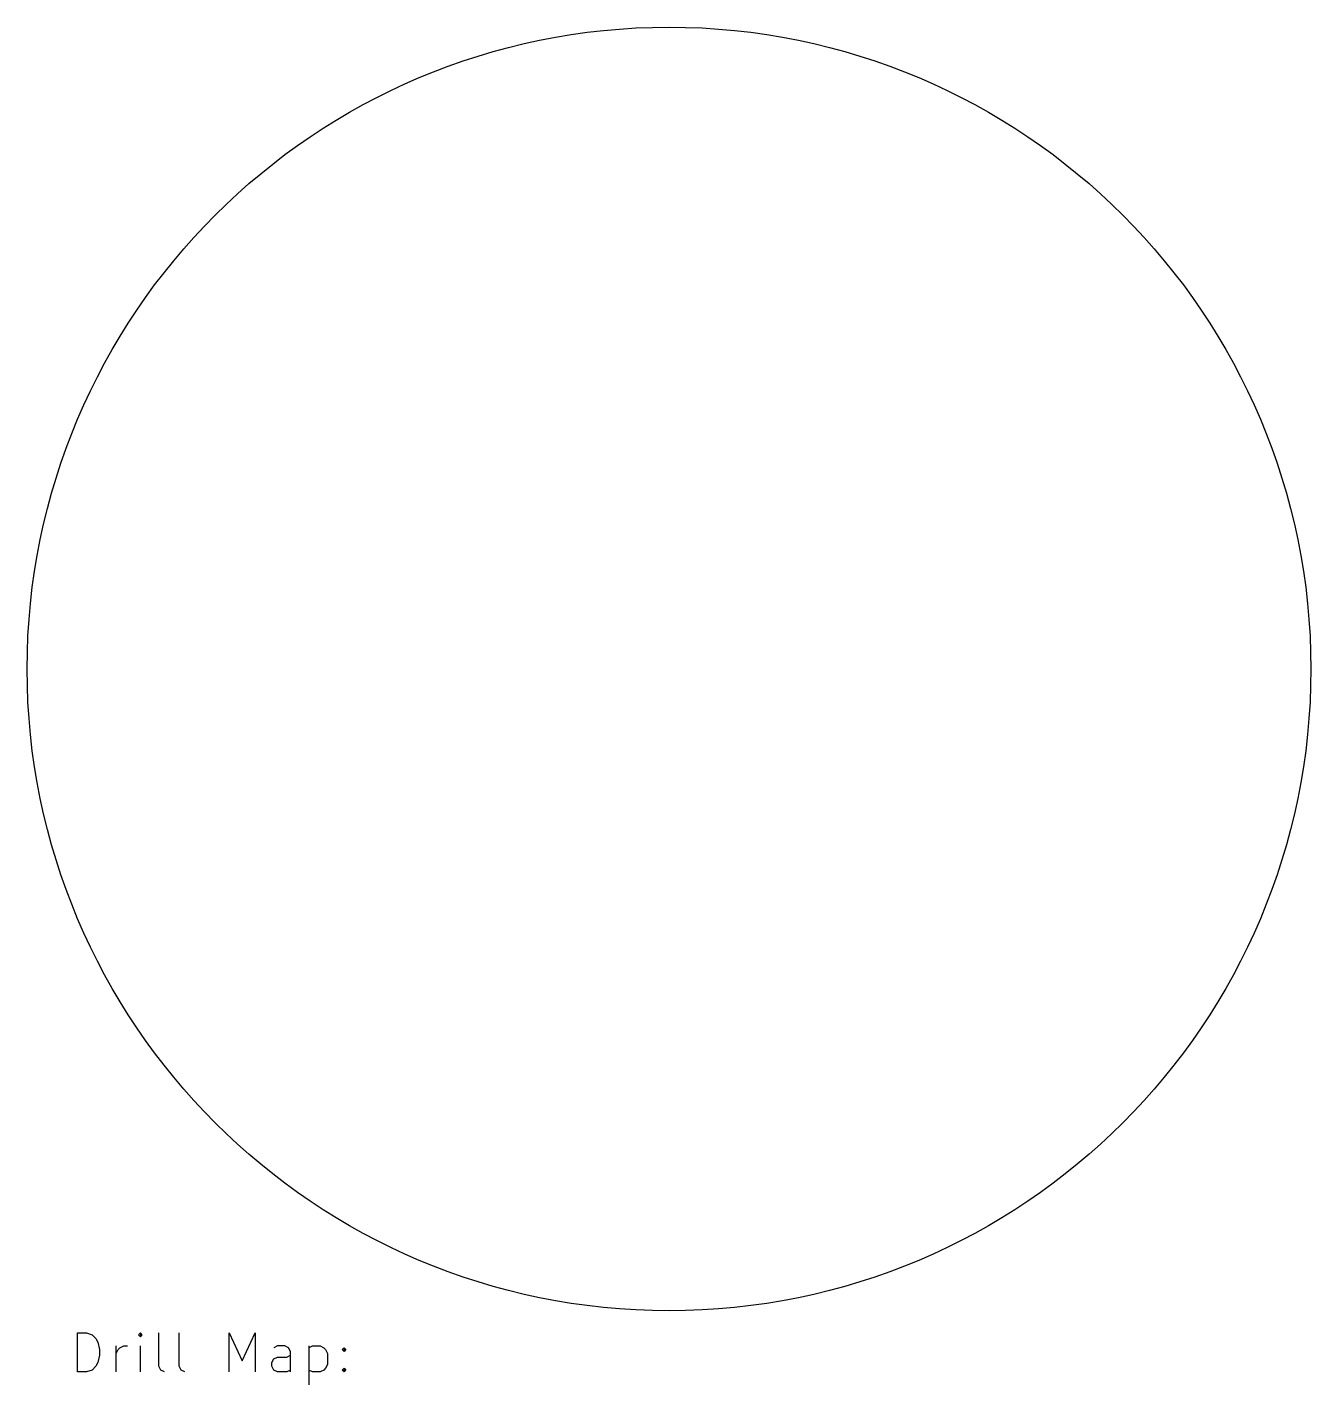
# Model space of a CAD drawing. Extents: x 156.5 to 222.5, y -106.8 to -37.
import ezdxf

# ---------------------------------------------------------------- set-up
doc = ezdxf.new("R2010")
doc.units = 0
doc.layers.add('BLACK', color=7, linetype='CONTINUOUS')

msp = doc.modelspace()

# ---------------------------------------------------------------- linework, layer by layer
at = {"layer": 'BLACK', "linetype": 'CONTINUOUS'}
for p, q in [((159.082768, -106.139838), (159.082768, -104.139838)), ((159.082768, -104.139838), (159.558958, -104.139838)), ((159.558958, -104.139838), (159.844673, -104.235076)), ((159.844673, -104.235076), (160.035149, -104.425552)), ((160.035149, -104.425552), (160.130387, -104.616028)), ((160.130387, -104.616028), (160.225625, -104.99698)), ((162.320863, -104.139838), (162.225625, -104.235076)), ((162.225625, -104.235076), (162.320863, -104.330314)), ((162.416101, -104.235076), (162.320863, -104.139838)), ((162.320863, -104.139838), (162.320863, -104.330314)), ((162.320863, -104.330314), (162.416101, -104.235076)), ((163.273244, -105.854123), (163.273244, -104.139838)), ((164.320863, -105.854123), (164.320863, -104.139838)), ((166.892292, -106.139838), (166.892292, -104.139838)), ((166.892292, -104.139838), (167.558959, -105.568409)), ((167.558959, -105.568409), (168.225625, -104.139838)), ((168.225625, -104.139838), (168.225625, -106.139838)), ((160.225625, -105.282695), (160.130387, -105.663647)), ((160.225625, -104.99698), (160.225625, -105.282695)), ((161.082768, -106.139838), (161.082768, -104.806504)), ((161.082768, -105.187457), (161.178006, -104.99698)), ((161.178006, -104.99698), (161.273244, -104.901742)), ((161.273244, -104.901742), (161.46372, -104.806504)), ((161.46372, -104.806504), (161.654197, -104.806504)), ((162.320863, -106.139838), (162.320863, -104.806504)), ((169.368482, -104.806504), (169.178006, -104.901742)), ((169.178006, -105.473171), (169.368482, -105.377933)), ((169.749435, -104.806504), (169.368482, -104.806504)), ((169.368482, -105.377933), (169.844673, -105.377933)), ((169.939911, -104.901742), (169.749435, -104.806504)), ((169.844673, -105.377933), (170.035149, -105.282695)), ((170.035149, -105.092219), (169.939911, -104.901742)), ((170.035149, -106.139838), (170.035149, -105.092219)), ((170.98753, -104.806504), (170.98753, -106.806504)), ((170.98753, -104.901742), (171.178006, -104.806504)), ((171.178006, -104.806504), (171.558959, -104.806504)), ((171.558959, -104.806504), (171.749435, -104.901742)), ((171.749435, -104.901742), (171.844673, -104.99698)), ((171.844673, -104.99698), (171.939911, -105.187457)), ((171.939911, -105.187457), (171.939911, -105.758885)), ((172.701816, -104.99698), (172.797054, -104.901742)), ((172.797054, -105.092219), (172.701816, -104.99698)), ((172.797054, -104.901742), (172.892292, -104.99698)), ((172.797054, -104.901742), (172.797054, -105.092219)), ((172.892292, -104.99698), (172.797054, -105.092219)), ((159.844673, -106.0446), (159.558958, -106.139838)), ((160.035149, -105.854123), (159.844673, -106.0446)), ((160.130387, -105.663647), (160.035149, -105.854123)), ((163.368482, -106.0446), (163.273244, -105.854123)), ((163.558958, -106.139838), (163.368482, -106.0446)), ((164.416101, -106.0446), (164.320863, -105.854123)), ((164.606577, -106.139838), (164.416101, -106.0446)), ((169.082768, -105.663647), (169.178006, -105.473171)), ((169.082768, -105.854123), (169.082768, -105.663647)), ((169.178006, -106.0446), (169.082768, -105.854123)), ((169.368482, -106.139838), (169.178006, -106.0446)), ((170.035149, -106.0446), (169.844673, -106.139838)), ((171.178006, -106.139838), (170.98753, -106.0446)), ((171.749435, -106.0446), (171.558959, -106.139838)), ((171.844673, -105.949361), (171.749435, -106.0446)), ((171.939911, -105.758885), (171.844673, -105.949361)), ((172.701816, -106.0446), (172.797054, -105.949361)), ((172.797054, -106.139838), (172.701816, -106.0446)), ((172.797054, -105.949361), (172.892292, -106.0446)), ((172.797054, -105.949361), (172.797054, -106.139838)), ((172.892292, -106.0446), (172.797054, -106.139838)), ((159.558958, -106.139838), (159.082768, -106.139838)), ((169.844673, -106.139838), (169.368482, -106.139838)), ((171.558959, -106.139838), (171.178006, -106.139838))]:
    msp.add_line(p, q, dxfattribs=at)
at = {"layer": 'BLACK'}
msp.add_circle((189.5, -70), 33, dxfattribs=at)

doc.saveas('drawing.dxf')
